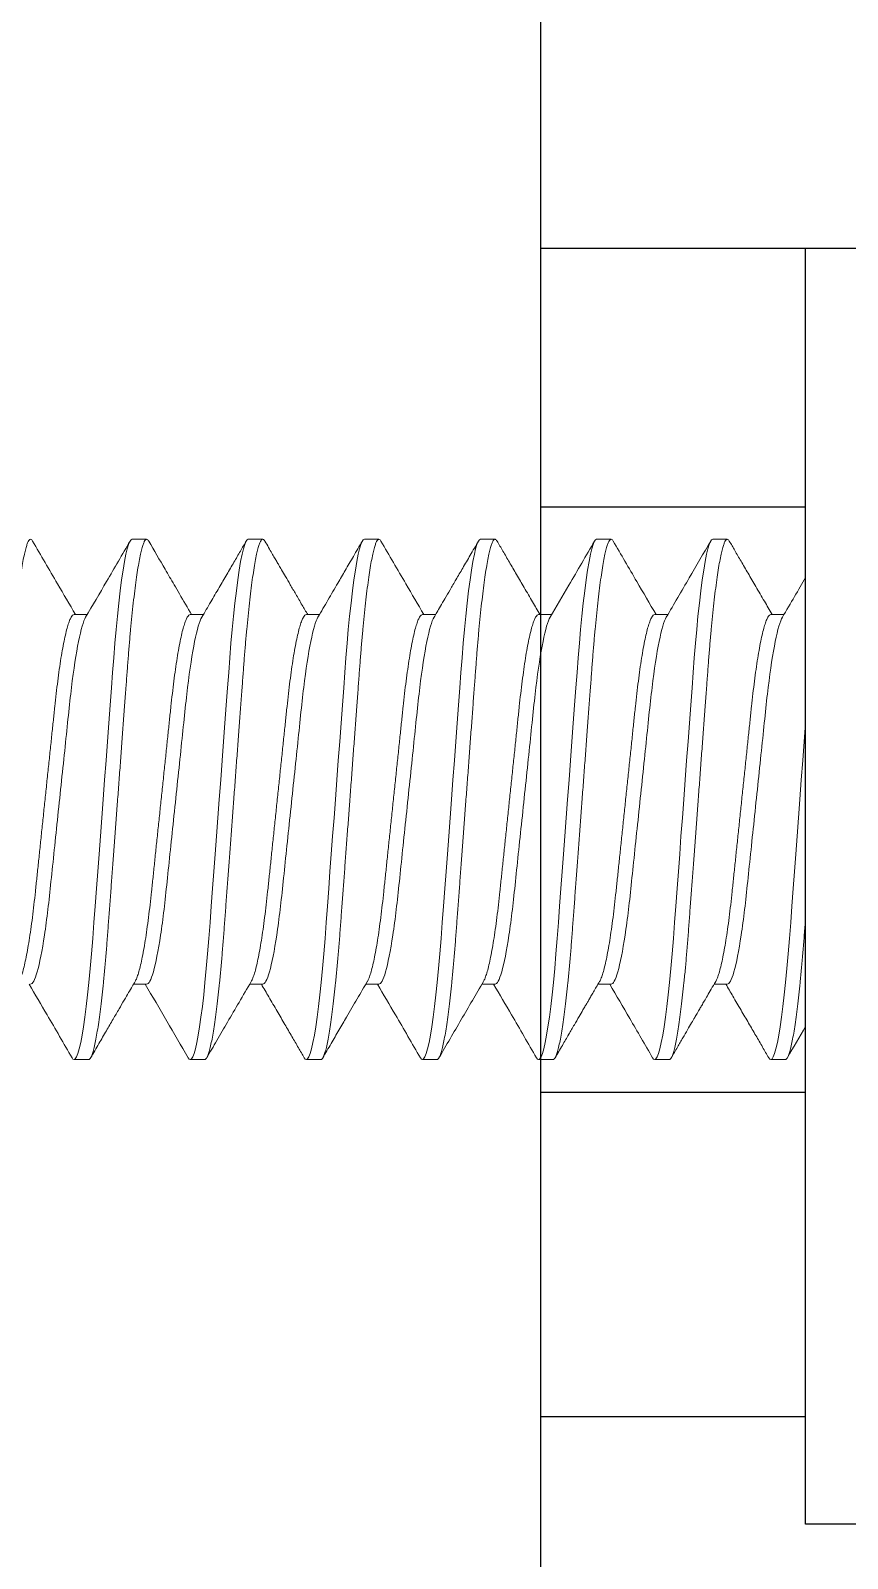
# Model space of a CAD drawing. Header units: inches. Extents: x 1.3 to 19.8, y 1.7 to 13.
# Drawn here: x 14.1117 to 14.2875, y 7.3251 to 7.6539 of the extents above; entities that cross this region are included whole.
import ezdxf

# ---------------------------------------------------------------- set-up
doc = ezdxf.new("R2010")
doc.units = ezdxf.units.IN
doc.header["$MEASUREMENT"] = 0
doc.linetypes.add('SLD-Solid', pattern=[0])
doc.layers.add('Fastener', color=134, linetype='Continuous')
doc.layers.add('Solenoid', color=6, linetype='Continuous')

msp = doc.modelspace()

# ---------------------------------------------------------------- linework, layer by layer
at = {"layer": 'Fastener'}
for p, q in [((14.27854, 7.33247), (14.27854, 7.60709)), ((14.30854, 7.33247), (14.27854, 7.33247))]:
    msp.add_line(p, q, dxfattribs=at)
at = {"layer": 'Fastener', "linetype": 'SLD-Solid', "lineweight": 15}
for p, q in [((14.13354, 7.54447), (14.13666, 7.54447)), ((14.15854, 7.54447), (14.16166, 7.54447)), ((14.18354, 7.54447), (14.18666, 7.54447)), ((14.20854, 7.54447), (14.21166, 7.54447)), ((14.23354, 7.54447), (14.23666, 7.54447)), ((14.25854, 7.54447), (14.26166, 7.54447)), ((14.12104, 7.52823), (14.12386, 7.52823)), ((14.14604, 7.52823), (14.14886, 7.52823)), ((14.17104, 7.52823), (14.17386, 7.52823)), ((14.19604, 7.52823), (14.19886, 7.52823)), ((14.22104, 7.52823), (14.22386, 7.52823)), ((14.24604, 7.52823), (14.24886, 7.52823)), ((14.27104, 7.52823), (14.27386, 7.52823)), ((14.13666, 7.4487), (14.13384, 7.4487)), ((14.16166, 7.4487), (14.15885, 7.4487)), ((14.18666, 7.4487), (14.18385, 7.4487)), ((14.21166, 7.4487), (14.20885, 7.4487)), ((14.23666, 7.4487), (14.23384, 7.4487)), ((14.26166, 7.4487), (14.25884, 7.4487)), ((14.12416, 7.43247), (14.12104, 7.43247)), ((14.14916, 7.43247), (14.14604, 7.43247)), ((14.17416, 7.43247), (14.17104, 7.43247)), ((14.19916, 7.43247), (14.19604, 7.43247)), ((14.22416, 7.43247), (14.22104, 7.43247)), ((14.24916, 7.43247), (14.24604, 7.43247)), ((14.27416, 7.43247), (14.27104, 7.43247))]:
    msp.add_line(p, q, dxfattribs=at)
at = {"layer": 'Fastener', "linetype": 'SLD-Solid', "lineweight": 15, "flags": 128}
for points in [[(14.1206, 7.43288), (14.1208, 7.43259), (14.12104, 7.43247), (14.1213, 7.4326), (14.12157, 7.43303), (14.12186, 7.43376), (14.12215, 7.43479), (14.12246, 7.43612), (14.12277, 7.43775), (14.12306, 7.43955), (14.12336, 7.4416), (14.12365, 7.44388), (14.12394, 7.44637), (14.12422, 7.44905), (14.12451, 7.45207), (14.12479, 7.45524), (14.12506, 7.45854), (14.12532, 7.46194), (14.12558, 7.46551), (14.12586, 7.46926), (14.12613, 7.47293), (14.12642, 7.47671), (14.1267, 7.48058), (14.127, 7.48451), (14.12729, 7.48847), (14.1276, 7.49266), (14.12791, 7.49682), (14.12822, 7.50091), (14.12851, 7.5049), (14.1288, 7.50876), (14.12908, 7.51246), (14.12932, 7.51578), (14.12956, 7.51896), (14.12982, 7.52206), (14.13008, 7.52504), (14.13036, 7.52788), (14.13066, 7.53072), (14.13097, 7.53334), (14.13128, 7.53572), (14.13159, 7.53784), (14.1319, 7.53968), (14.13221, 7.54122), (14.13249, 7.54241), (14.13277, 7.54332), (14.13304, 7.54396), (14.1333, 7.54434), (14.13354, 7.54447), (14.13354, 7.54447)], [(14.1456, 7.43288), (14.1458, 7.43259), (14.14604, 7.43247), (14.1463, 7.4326), (14.14657, 7.43303), (14.14686, 7.43376), (14.14715, 7.43479), (14.14746, 7.43612), (14.14777, 7.43775), (14.14806, 7.43955), (14.14836, 7.4416), (14.14865, 7.44388), (14.14894, 7.44637), (14.14922, 7.44905), (14.14951, 7.45207), (14.14979, 7.45524), (14.15006, 7.45854), (14.15032, 7.46194), (14.15058, 7.46551), (14.15086, 7.46926), (14.15113, 7.47293), (14.15142, 7.47671), (14.1517, 7.48058), (14.152, 7.48451), (14.15229, 7.48847), (14.1526, 7.49266), (14.15291, 7.49682), (14.15322, 7.50091), (14.15351, 7.5049), (14.1538, 7.50876), (14.15408, 7.51246), (14.15432, 7.51578), (14.15456, 7.51896), (14.15482, 7.52206), (14.15508, 7.52504), (14.15536, 7.52788), (14.15566, 7.53072), (14.15597, 7.53334), (14.15628, 7.53572), (14.15659, 7.53784), (14.1569, 7.53968), (14.15721, 7.54122), (14.15749, 7.54241), (14.15777, 7.54332), (14.15804, 7.54396), (14.1583, 7.54434), (14.15854, 7.54447), (14.15854, 7.54447)], [(14.1706, 7.43288), (14.1708, 7.43259), (14.17104, 7.43247), (14.1713, 7.4326), (14.17157, 7.43303), (14.17186, 7.43376), (14.17215, 7.43479), (14.17246, 7.43612), (14.17277, 7.43775), (14.17306, 7.43955), (14.17336, 7.4416), (14.17365, 7.44388), (14.17394, 7.44637), (14.17422, 7.44905), (14.17451, 7.45207), (14.17479, 7.45524), (14.17506, 7.45854), (14.17532, 7.46194), (14.17558, 7.46551), (14.17586, 7.46926), (14.17613, 7.47293), (14.17642, 7.47671), (14.1767, 7.48058), (14.177, 7.48451), (14.17729, 7.48847), (14.1776, 7.49266), (14.17791, 7.49682), (14.17822, 7.50091), (14.17851, 7.5049), (14.1788, 7.50876), (14.17908, 7.51246), (14.17932, 7.51578), (14.17956, 7.51896), (14.17982, 7.52206), (14.18008, 7.52504), (14.18036, 7.52788), (14.18066, 7.53072), (14.18097, 7.53334), (14.18128, 7.53572), (14.18159, 7.53784), (14.1819, 7.53968), (14.18221, 7.54122), (14.18249, 7.54241), (14.18277, 7.54332), (14.18304, 7.54396), (14.1833, 7.54434), (14.18354, 7.54447), (14.18354, 7.54447)], [(14.1956, 7.43288), (14.1958, 7.43259), (14.19604, 7.43247), (14.1963, 7.4326), (14.19657, 7.43303), (14.19686, 7.43376), (14.19715, 7.43479), (14.19746, 7.43612), (14.19777, 7.43775), (14.19806, 7.43955), (14.19836, 7.4416), (14.19865, 7.44388), (14.19894, 7.44637), (14.19922, 7.44905), (14.19951, 7.45207), (14.19979, 7.45524), (14.20006, 7.45854), (14.20032, 7.46194), (14.20058, 7.46551), (14.20086, 7.46926), (14.20113, 7.47293), (14.20142, 7.47671), (14.2017, 7.48058), (14.202, 7.48451), (14.20229, 7.48847), (14.2026, 7.49266), (14.20291, 7.49682), (14.20322, 7.50091), (14.20351, 7.5049), (14.2038, 7.50876), (14.20408, 7.51246), (14.20432, 7.51578), (14.20456, 7.51896), (14.20482, 7.52206), (14.20508, 7.52504), (14.20536, 7.52788), (14.20566, 7.53072), (14.20597, 7.53334), (14.20628, 7.53572), (14.20659, 7.53784), (14.2069, 7.53968), (14.20721, 7.54122), (14.20749, 7.54241), (14.20777, 7.54332), (14.20804, 7.54396), (14.2083, 7.54434), (14.20854, 7.54447), (14.20854, 7.54447)], [(14.2206, 7.43288), (14.2208, 7.43259), (14.22104, 7.43247), (14.2213, 7.4326), (14.22157, 7.43303), (14.22186, 7.43376), (14.22215, 7.43479), (14.22246, 7.43612), (14.22277, 7.43775), (14.22306, 7.43955), (14.22336, 7.4416), (14.22365, 7.44388), (14.22394, 7.44637), (14.22422, 7.44905), (14.22451, 7.45207), (14.22479, 7.45524), (14.22506, 7.45854), (14.22532, 7.46194), (14.22558, 7.46551), (14.22586, 7.46926), (14.22613, 7.47293), (14.22642, 7.47671), (14.2267, 7.48058), (14.227, 7.48451), (14.22729, 7.48847), (14.2276, 7.49266), (14.22791, 7.49682), (14.22822, 7.50091), (14.22851, 7.5049), (14.2288, 7.50876), (14.22908, 7.51246), (14.22932, 7.51578), (14.22956, 7.51896), (14.22982, 7.52206), (14.23008, 7.52504), (14.23036, 7.52788), (14.23066, 7.53072), (14.23097, 7.53334), (14.23128, 7.53572), (14.23159, 7.53784), (14.2319, 7.53968), (14.23221, 7.54122), (14.23249, 7.54241), (14.23277, 7.54332), (14.23304, 7.54396), (14.2333, 7.54434), (14.23354, 7.54447), (14.23354, 7.54447)], [(14.2456, 7.43288), (14.2458, 7.43259), (14.24604, 7.43247), (14.2463, 7.4326), (14.24657, 7.43303), (14.24686, 7.43376), (14.24715, 7.43479), (14.24746, 7.43612), (14.24777, 7.43775), (14.24806, 7.43955), (14.24836, 7.4416), (14.24865, 7.44388), (14.24894, 7.44637), (14.24922, 7.44905), (14.24951, 7.45207), (14.24979, 7.45524), (14.25006, 7.45854), (14.25032, 7.46194), (14.25058, 7.46551), (14.25086, 7.46926), (14.25113, 7.47293), (14.25142, 7.47671), (14.2517, 7.48058), (14.252, 7.48451), (14.25229, 7.48847), (14.2526, 7.49266), (14.25291, 7.49682), (14.25322, 7.50091), (14.25351, 7.5049), (14.2538, 7.50876), (14.25408, 7.51246), (14.25432, 7.51578), (14.25456, 7.51896), (14.25482, 7.52206), (14.25508, 7.52504), (14.25536, 7.52788), (14.25566, 7.53072), (14.25597, 7.53334), (14.25628, 7.53572), (14.25659, 7.53784), (14.2569, 7.53968), (14.25721, 7.54122), (14.25749, 7.54241), (14.25777, 7.54332), (14.25804, 7.54396), (14.2583, 7.54434), (14.25854, 7.54447), (14.25854, 7.54447)], [(14.2706, 7.43288), (14.2708, 7.43259), (14.27104, 7.43247), (14.2713, 7.4326), (14.27157, 7.43303), (14.27186, 7.43376), (14.27215, 7.43479), (14.27246, 7.43612), (14.27277, 7.43775), (14.27306, 7.43955), (14.27336, 7.4416), (14.27365, 7.44388), (14.27394, 7.44637), (14.27422, 7.44905), (14.27451, 7.45207), (14.27479, 7.45524), (14.27506, 7.45854), (14.27532, 7.46194), (14.27558, 7.46551), (14.27586, 7.46926), (14.27613, 7.47293), (14.27642, 7.47671), (14.2767, 7.48058), (14.277, 7.48451), (14.27729, 7.48847), (14.2776, 7.49266), (14.27791, 7.49682), (14.27822, 7.50091), (14.27851, 7.5049), (14.27854, 7.50527)]]:
    msp.add_lwpolyline(points, dxfattribs=at)
at = {"layer": 'Fastener', "linetype": 'SLD-Solid', "lineweight": 15}
for points, knots in [([(14.09916, 7.43247), (14.09925, 7.43249), (14.09942, 7.43255), (14.0997, 7.43299), (14.09998, 7.43371), (14.10028, 7.43474), (14.10058, 7.43607), (14.10089, 7.43767), (14.10119, 7.43951), (14.10148, 7.44156), (14.10177, 7.44384), (14.10206, 7.44633), (14.10235, 7.44906), (14.10264, 7.45202), (14.10292, 7.4552), (14.10319, 7.4585), (14.10344, 7.46193), (14.10371, 7.46551), (14.10398, 7.46919), (14.10426, 7.47293), (14.10454, 7.47671), (14.10483, 7.48058), (14.10512, 7.48451), (14.10542, 7.48854), (14.10573, 7.49266), (14.10604, 7.49682), (14.10634, 7.50091), (14.10664, 7.5049), (14.10692, 7.50876), (14.1072, 7.51239), (14.10745, 7.5158), (14.10769, 7.519), (14.10794, 7.5221), (14.10821, 7.52508), (14.10849, 7.52798), (14.10879, 7.53076), (14.10909, 7.53338), (14.1094, 7.53576), (14.10972, 7.53788), (14.11003, 7.53972), (14.11033, 7.54124), (14.11062, 7.54245), (14.1109, 7.54336), (14.11116, 7.544), (14.11142, 7.54438), (14.11167, 7.5445), (14.11189, 7.54441), (14.11204, 7.54415), (14.1121, 7.54404)], [0, 0, 0, 0, 0.021663, 0.043687, 0.066023, 0.088617, 0.111412, 0.134344, 0.156036, 0.177739, 0.1994, 0.220963, 0.242376, 0.264867, 0.287076, 0.308951, 0.330519, 0.352343, 0.374507, 0.395671, 0.417046, 0.438582, 0.460226, 0.481925, 0.504937, 0.527884, 0.550702, 0.573329, 0.595705, 0.617777, 0.638264, 0.658622, 0.679295, 0.700261, 0.721474, 0.74419, 0.76707, 0.790053, 0.813074, 0.836066, 0.858965, 0.880415, 0.901674, 0.922696, 0.943435, 0.96385, 0.985513, 1, 1, 1, 1]), ([(14.1121, 7.54408), (14.11389, 7.541), (14.11697, 7.53571), (14.12006, 7.53043), (14.12135, 7.52823)], [0, 0, 0, 0, 0.5822999, 1, 1, 1, 1]), ([(14.12353, 7.52766), (14.12503, 7.53024), (14.12823, 7.53571), (14.13142, 7.54118), (14.1331, 7.54408)], [0, 0, 0, 0, 0.470522, 1, 1, 1, 1]), ([(14.12416, 7.43247), (14.12425, 7.43249), (14.12442, 7.43255), (14.1247, 7.43299), (14.12498, 7.43371), (14.12528, 7.43474), (14.12558, 7.43607), (14.12589, 7.43767), (14.12619, 7.43951), (14.12648, 7.44156), (14.12677, 7.44384), (14.12706, 7.44633), (14.12735, 7.44906), (14.12764, 7.45202), (14.12792, 7.4552), (14.12819, 7.4585), (14.12844, 7.46193), (14.12871, 7.46551), (14.12898, 7.46919), (14.12926, 7.47293), (14.12954, 7.47671), (14.12983, 7.48058), (14.13012, 7.48451), (14.13042, 7.48854), (14.13073, 7.49266), (14.13104, 7.49682), (14.13134, 7.50091), (14.13164, 7.5049), (14.13192, 7.50876), (14.1322, 7.51239), (14.13245, 7.5158), (14.13269, 7.519), (14.13294, 7.5221), (14.13321, 7.52508), (14.13349, 7.52798), (14.13379, 7.53076), (14.13409, 7.53338), (14.1344, 7.53576), (14.13472, 7.53788), (14.13503, 7.53972), (14.13533, 7.54124), (14.13562, 7.54245), (14.1359, 7.54336), (14.13616, 7.544), (14.13642, 7.54438), (14.13667, 7.5445), (14.13689, 7.54441), (14.13704, 7.54415), (14.13711, 7.54404)], [0, 0, 0, 0, 0.0216608, 0.0436831, 0.0660175, 0.0886099, 0.1114021, 0.1343326, 0.1560227, 0.1777244, 0.199383, 0.2209443, 0.2423559, 0.2648446, 0.2870516, 0.3089247, 0.3304913, 0.3523128, 0.3744752, 0.3956377, 0.4170109, 0.4385448, 0.4601873, 0.4818844, 0.5048946, 0.5278397, 0.5506555, 0.5732801, 0.5956548, 0.6177248, 0.6382101, 0.6585661, 0.6792378, 0.7002013, 0.7214126, 0.7441266, 0.7670055, 0.7899865, 0.8130048, 0.835995, 0.8588924, 0.8803401, 0.9015979, 0.9226178, 0.9433549, 0.9637682, 0.985429, 1, 1, 1, 1]), ([(14.1371, 7.54408), (14.13828, 7.54205), (14.14011, 7.53891), (14.14231, 7.53513), (14.14421, 7.53187), (14.14547, 7.52972), (14.14635, 7.52823)], [0, 0, 0, 0, 0.3837041, 0.5932796, 0.7162439, 1, 1, 1, 1]), ([(14.14853, 7.52766), (14.14917, 7.52876), (14.15042, 7.53089), (14.15222, 7.53397), (14.15388, 7.53682), (14.15541, 7.53944), (14.1568, 7.54184), (14.15768, 7.54336), (14.1581, 7.54408)], [0, 0, 0, 0, 0.2013768, 0.3889398, 0.5626344, 0.7224076, 0.8682099, 1, 1, 1, 1]), ([(14.14916, 7.43247), (14.14925, 7.43249), (14.14942, 7.43255), (14.1497, 7.43299), (14.14998, 7.43371), (14.15028, 7.43474), (14.15058, 7.43607), (14.15089, 7.43767), (14.15119, 7.43951), (14.15148, 7.44156), (14.15177, 7.44384), (14.15206, 7.44633), (14.15235, 7.44906), (14.15264, 7.45202), (14.15292, 7.4552), (14.15319, 7.4585), (14.15344, 7.46193), (14.15371, 7.46551), (14.15398, 7.46919), (14.15426, 7.47293), (14.15454, 7.47671), (14.15483, 7.48058), (14.15512, 7.48451), (14.15542, 7.48854), (14.15573, 7.49266), (14.15604, 7.49682), (14.15634, 7.50091), (14.15664, 7.5049), (14.15692, 7.50876), (14.1572, 7.51239), (14.15745, 7.5158), (14.15769, 7.519), (14.15794, 7.5221), (14.15821, 7.52508), (14.15849, 7.52798), (14.15879, 7.53076), (14.15909, 7.53338), (14.1594, 7.53576), (14.15972, 7.53788), (14.16003, 7.53972), (14.16033, 7.54124), (14.16062, 7.54245), (14.1609, 7.54336), (14.16116, 7.544), (14.16142, 7.54438), (14.16167, 7.5445), (14.16189, 7.54441), (14.16204, 7.54415), (14.16211, 7.54404)], [0, 0, 0, 0, 0.021662, 0.043685, 0.066021, 0.088614, 0.111408, 0.134339, 0.15603, 0.177733, 0.199393, 0.220955, 0.242368, 0.264858, 0.287066, 0.30894, 0.330508, 0.35233, 0.374494, 0.395657, 0.417032, 0.438566, 0.46021, 0.481908, 0.50492, 0.527866, 0.550683, 0.573308, 0.595684, 0.617755, 0.638242, 0.658599, 0.679271, 0.700236, 0.721448, 0.744163, 0.767043, 0.790025, 0.813045, 0.836036, 0.858935, 0.880383, 0.901642, 0.922663, 0.943401, 0.963816, 0.985478, 1, 1, 1, 1]), ([(14.1621, 7.54408), (14.16238, 7.5436), (14.16289, 7.54273), (14.16359, 7.54152), (14.16417, 7.54052), (14.16467, 7.53966), (14.16517, 7.5388), (14.1658, 7.53773), (14.16661, 7.53633), (14.16763, 7.53458), (14.16882, 7.53254), (14.17008, 7.53039), (14.17094, 7.52892), (14.17135, 7.52823)], [0, 0, 0, 0, 0.089385, 0.165669, 0.228862, 0.278973, 0.328163, 0.390338, 0.482091, 0.592515, 0.721573, 0.869223, 1, 1, 1, 1]), ([(14.17353, 7.52766), (14.17389, 7.52829), (14.17462, 7.52952), (14.17569, 7.53136), (14.17676, 7.5332), (14.178, 7.53532), (14.17947, 7.53784), (14.18123, 7.54086), (14.18246, 7.54297), (14.1831, 7.54408)], [0, 0, 0, 0, 0.113896, 0.226128, 0.336684, 0.448715, 0.613776, 0.797523, 1, 1, 1, 1]), ([(14.17416, 7.43247), (14.17425, 7.43249), (14.17442, 7.43255), (14.1747, 7.43299), (14.17498, 7.43371), (14.17528, 7.43474), (14.17558, 7.43607), (14.17589, 7.43767), (14.17619, 7.43951), (14.17648, 7.44156), (14.17677, 7.44384), (14.17706, 7.44633), (14.17735, 7.44906), (14.17764, 7.45202), (14.17792, 7.4552), (14.17819, 7.4585), (14.17844, 7.46193), (14.17871, 7.46551), (14.17898, 7.46919), (14.17926, 7.47293), (14.17954, 7.47671), (14.17983, 7.48058), (14.18012, 7.48451), (14.18042, 7.48854), (14.18073, 7.49266), (14.18104, 7.49682), (14.18134, 7.50091), (14.18164, 7.5049), (14.18192, 7.50876), (14.1822, 7.51239), (14.18245, 7.5158), (14.18269, 7.519), (14.18294, 7.5221), (14.18321, 7.52508), (14.18349, 7.52798), (14.18379, 7.53076), (14.18409, 7.53338), (14.1844, 7.53576), (14.18472, 7.53788), (14.18503, 7.53972), (14.18533, 7.54124), (14.18562, 7.54245), (14.1859, 7.54336), (14.18616, 7.544), (14.18642, 7.54438), (14.18667, 7.5445), (14.18689, 7.54441), (14.18704, 7.54415), (14.1871, 7.54405)], [0, 0, 0, 0, 0.021663, 0.043688, 0.066026, 0.088621, 0.111416, 0.134349, 0.156042, 0.177746, 0.199408, 0.220972, 0.242386, 0.264877, 0.287087, 0.308963, 0.330532, 0.352356, 0.374521, 0.395687, 0.417062, 0.438599, 0.460244, 0.481944, 0.504957, 0.527905, 0.550723, 0.573351, 0.595728, 0.617801, 0.638289, 0.658647, 0.679322, 0.700288, 0.721502, 0.744218, 0.7671, 0.790084, 0.813105, 0.836098, 0.858998, 0.880449, 0.901709, 0.922732, 0.943471, 0.963887, 0.985551, 1, 1, 1, 1]), ([(14.1871, 7.54408), (14.18889, 7.541), (14.19197, 7.53571), (14.19506, 7.53043), (14.19635, 7.52823)], [0, 0, 0, 0, 0.582232, 1, 1, 1, 1]), ([(14.19853, 7.52766), (14.19873, 7.52801), (14.1992, 7.5288), (14.19997, 7.53013), (14.20092, 7.53175), (14.20203, 7.53366), (14.20331, 7.53585), (14.20476, 7.53834), (14.20638, 7.54111), (14.20751, 7.54306), (14.2081, 7.54408)], [0, 0, 0, 0, 0.06359, 0.144676, 0.24328, 0.359424, 0.493133, 0.644442, 0.813383, 1, 1, 1, 1]), ([(14.19916, 7.43247), (14.19925, 7.43249), (14.19942, 7.43255), (14.1997, 7.43299), (14.19998, 7.43371), (14.20028, 7.43474), (14.20058, 7.43607), (14.20089, 7.43767), (14.20119, 7.43951), (14.20148, 7.44156), (14.20177, 7.44384), (14.20206, 7.44633), (14.20235, 7.44906), (14.20264, 7.45202), (14.20292, 7.4552), (14.20319, 7.4585), (14.20344, 7.46193), (14.20371, 7.46551), (14.20398, 7.46919), (14.20426, 7.47293), (14.20454, 7.47671), (14.20483, 7.48058), (14.20512, 7.48451), (14.20542, 7.48854), (14.20573, 7.49266), (14.20604, 7.49682), (14.20634, 7.50091), (14.20664, 7.5049), (14.20692, 7.50876), (14.2072, 7.51239), (14.20745, 7.5158), (14.20769, 7.519), (14.20794, 7.5221), (14.20821, 7.52508), (14.20849, 7.52798), (14.20879, 7.53076), (14.20909, 7.53338), (14.2094, 7.53576), (14.20972, 7.53788), (14.21003, 7.53972), (14.21033, 7.54124), (14.21062, 7.54245), (14.2109, 7.54336), (14.21116, 7.544), (14.21142, 7.54438), (14.21167, 7.5445), (14.21189, 7.54441), (14.21204, 7.54415), (14.2121, 7.54405)], [0, 0, 0, 0, 0.021665, 0.043691, 0.06603, 0.088627, 0.111423, 0.134358, 0.156052, 0.177758, 0.199421, 0.220986, 0.242402, 0.264895, 0.287106, 0.308983, 0.330554, 0.35238, 0.374546, 0.395713, 0.41709, 0.438628, 0.460275, 0.481976, 0.504991, 0.52794, 0.55076, 0.573389, 0.595768, 0.617842, 0.638331, 0.658691, 0.679367, 0.700335, 0.72155, 0.744268, 0.767151, 0.790137, 0.813159, 0.836154, 0.859056, 0.880508, 0.901769, 0.922793, 0.943534, 0.963952, 0.985616, 1, 1, 1, 1]), ([(14.2121, 7.54408), (14.21252, 7.54336), (14.21341, 7.54184), (14.2148, 7.53944), (14.21633, 7.53682), (14.21799, 7.53397), (14.21968, 7.53108), (14.22081, 7.52914), (14.22135, 7.52823)], [0, 0, 0, 0, 0.1366309, 0.2877085, 0.4531892, 0.6330276, 0.827174, 1, 1, 1, 1]), ([(14.22353, 7.52766), (14.22488, 7.52997), (14.22808, 7.53544), (14.23126, 7.54091), (14.2331, 7.54408)], [0, 0, 0, 0, 0.422079, 1, 1, 1, 1]), ([(14.22416, 7.43247), (14.22425, 7.43249), (14.22442, 7.43255), (14.2247, 7.43299), (14.22498, 7.43371), (14.22528, 7.43474), (14.22558, 7.43607), (14.22589, 7.43767), (14.22619, 7.43951), (14.22648, 7.44156), (14.22677, 7.44384), (14.22706, 7.44633), (14.22735, 7.44906), (14.22764, 7.45202), (14.22792, 7.4552), (14.22819, 7.4585), (14.22844, 7.46193), (14.22871, 7.46551), (14.22898, 7.46919), (14.22926, 7.47293), (14.22954, 7.47671), (14.22983, 7.48058), (14.23012, 7.48451), (14.23042, 7.48854), (14.23073, 7.49266), (14.23104, 7.49682), (14.23134, 7.50091), (14.23164, 7.5049), (14.23192, 7.50876), (14.2322, 7.51239), (14.23245, 7.5158), (14.23269, 7.519), (14.23294, 7.5221), (14.23321, 7.52508), (14.23349, 7.52798), (14.23379, 7.53076), (14.23409, 7.53338), (14.2344, 7.53576), (14.23472, 7.53788), (14.23503, 7.53972), (14.23533, 7.54124), (14.23562, 7.54245), (14.2359, 7.54336), (14.23616, 7.544), (14.23642, 7.54438), (14.23667, 7.5445), (14.23689, 7.54441), (14.23704, 7.54415), (14.2371, 7.54405)], [0, 0, 0, 0, 0.021664, 0.043689, 0.066026, 0.088621, 0.111416, 0.13435, 0.156042, 0.177747, 0.199408, 0.220972, 0.242386, 0.264878, 0.287088, 0.308963, 0.330533, 0.352357, 0.374522, 0.395687, 0.417063, 0.4386, 0.460245, 0.481945, 0.504958, 0.527906, 0.550725, 0.573352, 0.59573, 0.617802, 0.63829, 0.658649, 0.679323, 0.700289, 0.721503, 0.74422, 0.767102, 0.790086, 0.813107, 0.8361, 0.859, 0.880451, 0.901711, 0.922734, 0.943473, 0.963889, 0.985553, 1, 1, 1, 1]), ([(14.2371, 7.54408), (14.23879, 7.54117), (14.24187, 7.53588), (14.24496, 7.5306), (14.24635, 7.52823)], [0, 0, 0, 0, 0.549896, 1, 1, 1, 1]), ([(14.24853, 7.52766), (14.25018, 7.53049), (14.25338, 7.53595), (14.25656, 7.54143), (14.2581, 7.54408)], [0, 0, 0, 0, 0.515851, 1, 1, 1, 1]), ([(14.24916, 7.43247), (14.24925, 7.43249), (14.24942, 7.43255), (14.2497, 7.43299), (14.24998, 7.43371), (14.25028, 7.43474), (14.25058, 7.43607), (14.25089, 7.43767), (14.25119, 7.43951), (14.25148, 7.44156), (14.25177, 7.44384), (14.25206, 7.44633), (14.25235, 7.44906), (14.25264, 7.45202), (14.25292, 7.4552), (14.25319, 7.4585), (14.25344, 7.46193), (14.25371, 7.46551), (14.25398, 7.46919), (14.25426, 7.47293), (14.25454, 7.47671), (14.25483, 7.48058), (14.25512, 7.48451), (14.25542, 7.48854), (14.25573, 7.49266), (14.25604, 7.49682), (14.25634, 7.50091), (14.25664, 7.5049), (14.25692, 7.50876), (14.2572, 7.51239), (14.25745, 7.5158), (14.25769, 7.519), (14.25794, 7.5221), (14.25821, 7.52508), (14.25849, 7.52798), (14.25879, 7.53076), (14.25909, 7.53338), (14.2594, 7.53576), (14.25972, 7.53788), (14.26003, 7.53972), (14.26033, 7.54124), (14.26062, 7.54245), (14.2609, 7.54336), (14.26116, 7.544), (14.26142, 7.54438), (14.26167, 7.5445), (14.26189, 7.54441), (14.26204, 7.54415), (14.2621, 7.54404)], [0, 0, 0, 0, 0.021662, 0.043686, 0.066022, 0.088616, 0.11141, 0.134342, 0.156034, 0.177737, 0.199398, 0.220961, 0.242374, 0.264864, 0.287073, 0.308947, 0.330516, 0.352339, 0.374503, 0.395667, 0.417042, 0.438577, 0.460221, 0.48192, 0.504932, 0.527878, 0.550696, 0.573322, 0.595699, 0.61777, 0.638257, 0.658614, 0.679288, 0.700253, 0.721466, 0.744181, 0.767062, 0.790044, 0.813064, 0.836056, 0.858955, 0.880405, 0.901664, 0.922686, 0.943424, 0.963839, 0.985501, 1, 1, 1, 1]), ([(14.2621, 7.54408), (14.2625, 7.5434), (14.26333, 7.54196), (14.26468, 7.53965), (14.26619, 7.53706), (14.26787, 7.53418), (14.2696, 7.5312), (14.27078, 7.52919), (14.27135, 7.52823)], [0, 0, 0, 0, 0.127459, 0.273038, 0.43669, 0.618357, 0.817973, 1, 1, 1, 1]), ([(14.27353, 7.52767), (14.27441, 7.52916), (14.27608, 7.53202), (14.27775, 7.53488), (14.27854, 7.53624)], [0, 0, 0, 0, 0.2735344, 0.5226997, 0.5226997, 0.5226997, 0.5226997]), ([(14.10917, 7.44927), (14.10918, 7.44928), (14.10929, 7.44943), (14.10954, 7.45001), (14.1099, 7.45104), (14.11026, 7.4524), (14.11063, 7.45404), (14.111, 7.45594), (14.11137, 7.45808), (14.11172, 7.46045), (14.11207, 7.46302), (14.1124, 7.46576), (14.11271, 7.46863), (14.11303, 7.47165), (14.11336, 7.47481), (14.1137, 7.4781), (14.11406, 7.48149), (14.11442, 7.48496), (14.11479, 7.48849), (14.11516, 7.49204), (14.11553, 7.49557), (14.1159, 7.49901), (14.11624, 7.50233), (14.11657, 7.50548), (14.11688, 7.50846), (14.11719, 7.51127), (14.11752, 7.51396), (14.11786, 7.51651), (14.11822, 7.5189), (14.11859, 7.52107), (14.11897, 7.52299), (14.11934, 7.52463), (14.11971, 7.52596), (14.12006, 7.52699), (14.12041, 7.52771), (14.12073, 7.52815), (14.12094, 7.5282), (14.12104, 7.52823)], [0, 0, 0, 0, 0.00103, 0.03059, 0.060507, 0.090663, 0.120398, 0.15013, 0.179739, 0.209112, 0.238663, 0.267747, 0.29627, 0.32482, 0.353929, 0.382968, 0.41235, 0.441965, 0.471698, 0.501971, 0.532119, 0.562021, 0.591562, 0.620634, 0.648639, 0.676678, 0.705258, 0.734284, 0.764194, 0.794346, 0.82462, 0.854891, 0.885035, 0.914399, 0.943414, 0.971978, 1, 1, 1, 1]), ([(14.11166, 7.4487), (14.11209, 7.4487), (14.11258, 7.44956), (14.11362, 7.45316), (14.11416, 7.4559), (14.11492, 7.46096), (14.11517, 7.4628), (14.11563, 7.46668), (14.11584, 7.46868), (14.11651, 7.47509), (14.11702, 7.47995), (14.11807, 7.48996), (14.11861, 7.49508), (14.1196, 7.50453), (14.12001, 7.50874), (14.12094, 7.51643), (14.12147, 7.51987), (14.12252, 7.52509), (14.12305, 7.52685), (14.12353, 7.52766)], [0, 0, 0, 0, 0.125, 0.125, 0.25, 0.25, 0.3125, 0.3125, 0.375, 0.375, 0.5, 0.5, 0.625, 0.625, 0.75, 0.75, 0.875, 0.875, 1, 1, 1, 1]), ([(14.13417, 7.44927), (14.13418, 7.44928), (14.13429, 7.44943), (14.13454, 7.45001), (14.1349, 7.45104), (14.13526, 7.4524), (14.13563, 7.45404), (14.136, 7.45594), (14.13637, 7.45808), (14.13672, 7.46045), (14.13707, 7.46302), (14.1374, 7.46576), (14.13771, 7.46863), (14.13803, 7.47165), (14.13836, 7.47481), (14.1387, 7.4781), (14.13906, 7.48149), (14.13942, 7.48496), (14.13979, 7.48849), (14.14016, 7.49204), (14.14053, 7.49557), (14.1409, 7.49901), (14.14124, 7.50233), (14.14157, 7.50548), (14.14188, 7.50846), (14.14219, 7.51127), (14.14252, 7.51396), (14.14286, 7.51651), (14.14322, 7.5189), (14.14359, 7.52107), (14.14397, 7.52299), (14.14434, 7.52463), (14.14471, 7.52596), (14.14506, 7.52699), (14.14541, 7.52771), (14.14573, 7.52815), (14.14594, 7.5282), (14.14604, 7.52823)], [0, 0, 0, 0, 0.001034, 0.030594, 0.06051, 0.090667, 0.120402, 0.150133, 0.179742, 0.209115, 0.238666, 0.26775, 0.296272, 0.324823, 0.353932, 0.382971, 0.412352, 0.441967, 0.4717, 0.501973, 0.532121, 0.562023, 0.591563, 0.620635, 0.64864, 0.67668, 0.705259, 0.734285, 0.764195, 0.794347, 0.824621, 0.854892, 0.885035, 0.914399, 0.943414, 0.971978, 1, 1, 1, 1]), ([(14.13666, 7.4487), (14.13709, 7.4487), (14.13758, 7.44956), (14.13862, 7.45316), (14.13916, 7.4559), (14.13992, 7.46096), (14.14017, 7.4628), (14.14063, 7.46668), (14.14084, 7.46867), (14.14151, 7.47509), (14.14202, 7.47995), (14.14307, 7.48996), (14.14361, 7.49508), (14.1446, 7.50453), (14.14501, 7.50874), (14.14594, 7.51643), (14.14647, 7.51987), (14.14752, 7.52508), (14.14805, 7.52685), (14.14853, 7.52766)], [0, 0, 0, 0, 0.125, 0.125, 0.25, 0.25, 0.3125, 0.3125, 0.375, 0.375, 0.5, 0.5, 0.625, 0.625, 0.75, 0.75, 0.875, 0.875, 1, 1, 1, 1]), ([(14.15917, 7.44927), (14.15918, 7.44927), (14.15929, 7.44943), (14.15954, 7.45001), (14.1599, 7.45104), (14.16026, 7.4524), (14.16063, 7.45404), (14.161, 7.45594), (14.16137, 7.45808), (14.16172, 7.46045), (14.16207, 7.46302), (14.1624, 7.46576), (14.16271, 7.46863), (14.16303, 7.47165), (14.16336, 7.47481), (14.1637, 7.4781), (14.16406, 7.48149), (14.16442, 7.48496), (14.16479, 7.48849), (14.16516, 7.49204), (14.16553, 7.49557), (14.1659, 7.49901), (14.16624, 7.50233), (14.16657, 7.50548), (14.16688, 7.50846), (14.16719, 7.51127), (14.16752, 7.51396), (14.16786, 7.51651), (14.16822, 7.5189), (14.16859, 7.52107), (14.16897, 7.52299), (14.16934, 7.52463), (14.16971, 7.52596), (14.17006, 7.52699), (14.17041, 7.52771), (14.17073, 7.52815), (14.17094, 7.5282), (14.17104, 7.52823)], [0, 0, 0, 0, 0.001101, 0.030659, 0.060573, 0.090728, 0.120461, 0.15019, 0.179798, 0.209169, 0.238717, 0.267799, 0.29632, 0.324869, 0.353975, 0.383012, 0.412392, 0.442005, 0.471736, 0.502007, 0.532152, 0.562052, 0.591591, 0.620661, 0.648664, 0.676701, 0.705279, 0.734303, 0.764211, 0.794361, 0.824633, 0.854902, 0.885043, 0.914405, 0.943418, 0.97198, 1, 1, 1, 1]), ([(14.16166, 7.4487), (14.16209, 7.4487), (14.16258, 7.44956), (14.16362, 7.45316), (14.16416, 7.4559), (14.16492, 7.46096), (14.16517, 7.4628), (14.16563, 7.46668), (14.16584, 7.46867), (14.16651, 7.47509), (14.16702, 7.47995), (14.16807, 7.48996), (14.16861, 7.49508), (14.1696, 7.50453), (14.17001, 7.50874), (14.17094, 7.51643), (14.17147, 7.51987), (14.17252, 7.52508), (14.17305, 7.52685), (14.17353, 7.52766)], [0, 0, 0, 0, 0.125, 0.125, 0.25, 0.25, 0.3125, 0.3125, 0.375, 0.375, 0.5, 0.5, 0.625, 0.625, 0.75, 0.75, 0.875, 0.875, 1, 1, 1, 1]), ([(14.18417, 7.44927), (14.18418, 7.44927), (14.18429, 7.44943), (14.18454, 7.45001), (14.1849, 7.45104), (14.18526, 7.4524), (14.18563, 7.45404), (14.186, 7.45594), (14.18637, 7.45808), (14.18672, 7.46045), (14.18707, 7.46302), (14.1874, 7.46576), (14.18771, 7.46863), (14.18803, 7.47165), (14.18836, 7.47481), (14.1887, 7.4781), (14.18906, 7.48149), (14.18942, 7.48496), (14.18979, 7.48849), (14.19016, 7.49204), (14.19053, 7.49557), (14.1909, 7.49901), (14.19124, 7.50233), (14.19157, 7.50548), (14.19188, 7.50846), (14.19219, 7.51127), (14.19252, 7.51396), (14.19286, 7.51651), (14.19322, 7.5189), (14.19359, 7.52107), (14.19397, 7.52299), (14.19434, 7.52463), (14.19471, 7.52596), (14.19506, 7.52699), (14.19541, 7.52771), (14.19573, 7.52815), (14.19594, 7.5282), (14.19604, 7.52823)], [0, 0, 0, 0, 0.0013524, 0.0309032, 0.0608099, 0.090957, 0.1206823, 0.150404, 0.1800041, 0.2093676, 0.2389086, 0.2679837, 0.2964969, 0.3250385, 0.3541381, 0.3831676, 0.41254, 0.4421455, 0.471869, 0.5021319, 0.5322702, 0.5621626, 0.5916936, 0.6207565, 0.6487522, 0.6767829, 0.7053528, 0.7343703, 0.7642699, 0.7944126, 0.8246769, 0.8549383, 0.8850722, 0.9144268, 0.9434322, 0.971987, 1, 1, 1, 1]), ([(14.18666, 7.4487), (14.18709, 7.4487), (14.18758, 7.44956), (14.18862, 7.45316), (14.18916, 7.4559), (14.18992, 7.46096), (14.19017, 7.4628), (14.19063, 7.46668), (14.19084, 7.46867), (14.19151, 7.47509), (14.19202, 7.47995), (14.19307, 7.48996), (14.19361, 7.49508), (14.1946, 7.50453), (14.19501, 7.50874), (14.19594, 7.51643), (14.19647, 7.51987), (14.19752, 7.52508), (14.19805, 7.52685), (14.19853, 7.52766)], [0, 0, 0, 0, 0.125, 0.125, 0.25, 0.25, 0.3125, 0.3125, 0.375, 0.375, 0.5, 0.5, 0.625, 0.625, 0.75, 0.75, 0.875, 0.875, 1, 1, 1, 1]), ([(14.20917, 7.44927), (14.20918, 7.44928), (14.20929, 7.44943), (14.20954, 7.45001), (14.2099, 7.45104), (14.21026, 7.4524), (14.21063, 7.45404), (14.211, 7.45594), (14.21137, 7.45808), (14.21172, 7.46045), (14.21207, 7.46302), (14.2124, 7.46576), (14.21271, 7.46863), (14.21303, 7.47165), (14.21336, 7.47481), (14.2137, 7.4781), (14.21406, 7.48149), (14.21442, 7.48496), (14.21479, 7.48849), (14.21516, 7.49204), (14.21553, 7.49557), (14.2159, 7.49901), (14.21624, 7.50233), (14.21657, 7.50548), (14.21688, 7.50846), (14.21719, 7.51127), (14.21752, 7.51396), (14.21786, 7.51651), (14.21822, 7.5189), (14.21859, 7.52107), (14.21897, 7.52299), (14.21934, 7.52463), (14.21971, 7.52596), (14.22006, 7.52699), (14.22041, 7.52771), (14.22073, 7.52815), (14.22094, 7.5282), (14.22104, 7.52823)], [0, 0, 0, 0, 0.001056, 0.030616, 0.060531, 0.090687, 0.120421, 0.150152, 0.179761, 0.209133, 0.238683, 0.267767, 0.296288, 0.324838, 0.353947, 0.382985, 0.412366, 0.44198, 0.471712, 0.501984, 0.532132, 0.562033, 0.591573, 0.620644, 0.648648, 0.676687, 0.705265, 0.734291, 0.7642, 0.794352, 0.824625, 0.854895, 0.885038, 0.914401, 0.943415, 0.971979, 1, 1, 1, 1]), ([(14.21166, 7.4487), (14.21209, 7.4487), (14.21258, 7.44956), (14.21362, 7.45316), (14.21416, 7.4559), (14.21492, 7.46096), (14.21517, 7.4628), (14.21563, 7.46668), (14.21584, 7.46868), (14.21651, 7.47509), (14.21702, 7.47995), (14.21807, 7.48996), (14.21861, 7.49508), (14.2196, 7.50453), (14.22001, 7.50874), (14.22094, 7.51643), (14.22147, 7.51987), (14.22252, 7.52509), (14.22305, 7.52685), (14.22353, 7.52766)], [0, 0, 0, 0, 0.125, 0.125, 0.25, 0.25, 0.3125, 0.3125, 0.375, 0.375, 0.5, 0.5, 0.625, 0.625, 0.75, 0.75, 0.875, 0.875, 1, 1, 1, 1]), ([(14.23417, 7.44927), (14.23418, 7.44928), (14.23429, 7.44943), (14.23454, 7.45001), (14.2349, 7.45104), (14.23526, 7.4524), (14.23563, 7.45404), (14.236, 7.45594), (14.23637, 7.45808), (14.23672, 7.46045), (14.23707, 7.46302), (14.2374, 7.46576), (14.23771, 7.46863), (14.23803, 7.47165), (14.23836, 7.47481), (14.2387, 7.4781), (14.23906, 7.48149), (14.23942, 7.48496), (14.23979, 7.48849), (14.24016, 7.49204), (14.24053, 7.49557), (14.2409, 7.49901), (14.24124, 7.50233), (14.24157, 7.50548), (14.24188, 7.50846), (14.24219, 7.51127), (14.24252, 7.51396), (14.24286, 7.51651), (14.24322, 7.5189), (14.24359, 7.52107), (14.24397, 7.52299), (14.24434, 7.52463), (14.24471, 7.52596), (14.24506, 7.52699), (14.24541, 7.52771), (14.24573, 7.52815), (14.24594, 7.5282), (14.24604, 7.52823)], [0, 0, 0, 0, 0.0010211, 0.0305816, 0.0604983, 0.0906554, 0.1203905, 0.1501221, 0.179732, 0.2091053, 0.238656, 0.2677408, 0.2962634, 0.3248145, 0.3539238, 0.3829629, 0.412345, 0.4419604, 0.4716938, 0.5019667, 0.532115, 0.5620173, 0.5915582, 0.6206306, 0.6486357, 0.6766756, 0.705255, 0.7342821, 0.7641916, 0.7943444, 0.8246187, 0.8548902, 0.885034, 0.9143984, 0.9434134, 0.9719777, 1, 1, 1, 1]), ([(14.23666, 7.4487), (14.23709, 7.4487), (14.23758, 7.44956), (14.23862, 7.45316), (14.23916, 7.4559), (14.23992, 7.46096), (14.24017, 7.4628), (14.24063, 7.46668), (14.24084, 7.46868), (14.24151, 7.47509), (14.24202, 7.47995), (14.24307, 7.48996), (14.24361, 7.49509), (14.2446, 7.50453), (14.24501, 7.50874), (14.24594, 7.51643), (14.24647, 7.51987), (14.24752, 7.52509), (14.24805, 7.52685), (14.24853, 7.52766)], [0, 0, 0, 0, 0.125, 0.125, 0.25, 0.25, 0.3125, 0.3125, 0.375, 0.375, 0.5, 0.5, 0.625, 0.625, 0.75, 0.75, 0.875, 0.875, 1, 1, 1, 1]), ([(14.25917, 7.44927), (14.25918, 7.44927), (14.25929, 7.44943), (14.25954, 7.45001), (14.2599, 7.45104), (14.26026, 7.4524), (14.26063, 7.45404), (14.261, 7.45594), (14.26137, 7.45808), (14.26172, 7.46045), (14.26207, 7.46302), (14.2624, 7.46576), (14.26271, 7.46863), (14.26303, 7.47165), (14.26336, 7.47481), (14.2637, 7.4781), (14.26406, 7.48149), (14.26442, 7.48496), (14.26479, 7.48849), (14.26516, 7.49204), (14.26553, 7.49557), (14.2659, 7.49901), (14.26624, 7.50233), (14.26657, 7.50548), (14.26688, 7.50846), (14.26719, 7.51127), (14.26752, 7.51396), (14.26786, 7.51651), (14.26822, 7.5189), (14.26859, 7.52107), (14.26897, 7.52299), (14.26934, 7.52463), (14.26971, 7.52596), (14.27006, 7.52699), (14.27041, 7.52771), (14.27073, 7.52815), (14.27094, 7.5282), (14.27104, 7.52823)], [0, 0, 0, 0, 0.0011037, 0.0306617, 0.060576, 0.0907305, 0.1204632, 0.1501923, 0.1797998, 0.2091707, 0.2387189, 0.2678013, 0.2963216, 0.3248703, 0.3539772, 0.3830139, 0.4123936, 0.4420065, 0.4717374, 0.5020078, 0.5321537, 0.5620535, 0.5915919, 0.620662, 0.6486647, 0.6767023, 0.7052794, 0.7343041, 0.7642111, 0.7943614, 0.8246333, 0.8549021, 0.8850435, 0.9144055, 0.9434181, 0.9719801, 1, 1, 1, 1]), ([(14.26166, 7.4487), (14.26209, 7.4487), (14.26258, 7.44956), (14.26362, 7.45316), (14.26416, 7.4559), (14.26492, 7.46096), (14.26517, 7.4628), (14.26563, 7.46668), (14.26584, 7.46868), (14.26651, 7.47509), (14.26702, 7.47995), (14.26807, 7.48996), (14.26861, 7.49509), (14.2696, 7.50454), (14.27001, 7.50874), (14.27094, 7.51643), (14.27147, 7.51987), (14.27252, 7.52509), (14.27305, 7.52685), (14.27353, 7.52767)], [0, 0, 0, 0, 0.125, 0.125, 0.25, 0.25, 0.3125, 0.3125, 0.375, 0.375, 0.5, 0.5, 0.625, 0.625, 0.75, 0.75, 0.875, 0.875, 1, 1, 1, 1]), ([(14.27416, 7.43247), (14.27425, 7.43249), (14.27442, 7.43255), (14.2747, 7.43299), (14.27498, 7.43371), (14.27528, 7.43474), (14.27558, 7.43607), (14.27589, 7.43767), (14.27619, 7.43951), (14.27648, 7.44156), (14.27677, 7.44384), (14.27706, 7.44633), (14.27735, 7.44906), (14.27764, 7.45202), (14.27792, 7.4552), (14.27819, 7.4585), (14.27839, 7.46121), (14.27851, 7.46282), (14.27854, 7.46327)], [0, 0, 0, 0, 0.021662, 0.0436855, 0.0660212, 0.0886149, 0.1114084, 0.1343402, 0.1560315, 0.1777344, 0.1993942, 0.2209568, 0.2423695, 0.2648595, 0.2870678, 0.3089421, 0.33051, 0.3387077, 0.3387077, 0.3387077, 0.3387077]), ([(14.1206, 7.43285), (14.11881, 7.43593), (14.11574, 7.44122), (14.11265, 7.4465), (14.11136, 7.4487)], [0, 0, 0, 0, 0.582218, 1, 1, 1, 1]), ([(14.13417, 7.44927), (14.13397, 7.44892), (14.13351, 7.44813), (14.13273, 7.4468), (14.13178, 7.44518), (14.13067, 7.44327), (14.12939, 7.44108), (14.12794, 7.43859), (14.12633, 7.43582), (14.1252, 7.43387), (14.1246, 7.43285)], [0, 0, 0, 0, 0.06359, 0.144676, 0.243279, 0.359422, 0.493133, 0.644441, 0.813382, 1, 1, 1, 1]), ([(14.1456, 7.43285), (14.14407, 7.43548), (14.141, 7.44077), (14.13791, 7.44605), (14.13636, 7.4487)], [0, 0, 0, 0, 0.497806, 1, 1, 1, 1]), ([(14.15917, 7.44927), (14.1583, 7.44777), (14.1566, 7.44487), (14.15413, 7.44063), (14.15182, 7.43666), (14.15032, 7.43409), (14.1496, 7.43285)], [0, 0, 0, 0, 0.273535, 0.531456, 0.773647, 1, 1, 1, 1]), ([(14.1706, 7.43285), (14.17018, 7.43357), (14.1693, 7.43509), (14.1679, 7.43749), (14.16638, 7.44011), (14.16471, 7.44296), (14.16303, 7.44585), (14.16189, 7.44779), (14.16136, 7.4487)], [0, 0, 0, 0, 0.136601, 0.287661, 0.453138, 0.632983, 0.827147, 1, 1, 1, 1]), ([(14.18417, 7.44926), (14.18345, 7.44803), (14.18196, 7.44548), (14.17992, 7.442), (14.17804, 7.43877), (14.17634, 7.43585), (14.17519, 7.43387), (14.1746, 7.43285)], [0, 0, 0, 0, 0.225404, 0.466834, 0.636951, 0.814603, 1, 1, 1, 1]), ([(14.1956, 7.43285), (14.19381, 7.43593), (14.19074, 7.44122), (14.18765, 7.4465), (14.18636, 7.4487)], [0, 0, 0, 0, 0.582331, 1, 1, 1, 1]), ([(14.20917, 7.44927), (14.20838, 7.4479), (14.20678, 7.44517), (14.20439, 7.44107), (14.20199, 7.43696), (14.2004, 7.43422), (14.1996, 7.43285)], [0, 0, 0, 0, 0.2495101, 0.4993295, 0.7494846, 1, 1, 1, 1]), ([(14.2206, 7.43285), (14.21881, 7.43593), (14.21574, 7.44122), (14.21265, 7.4465), (14.21136, 7.4487)], [0, 0, 0, 0, 0.58233, 1, 1, 1, 1]), ([(14.23417, 7.44927), (14.23394, 7.44887), (14.2335, 7.44812), (14.23289, 7.44707), (14.23235, 7.44615), (14.2319, 7.44537), (14.23149, 7.44467), (14.23106, 7.44395), (14.23049, 7.44296), (14.2297, 7.44161), (14.22868, 7.43986), (14.22748, 7.4378), (14.2261, 7.43543), (14.22512, 7.43375), (14.2246, 7.43285)], [0, 0, 0, 0, 0.0726126, 0.1368827, 0.1927979, 0.2403477, 0.2796129, 0.3211904, 0.3723655, 0.4601493, 0.5667815, 0.6922831, 0.8366798, 1, 1, 1, 1]), ([(14.2456, 7.43285), (14.24396, 7.43567), (14.24089, 7.44096), (14.2378, 7.44624), (14.23636, 7.4487)], [0, 0, 0, 0, 0.533694, 1, 1, 1, 1]), ([(14.25917, 7.44926), (14.25885, 7.44871), (14.25825, 7.44769), (14.25743, 7.44629), (14.25675, 7.44512), (14.25621, 7.44419), (14.2558, 7.4435), (14.25547, 7.44293), (14.25511, 7.4423), (14.2546, 7.44144), (14.25392, 7.44027), (14.25307, 7.43881), (14.25206, 7.43708), (14.25089, 7.43506), (14.25005, 7.43362), (14.2496, 7.43286)], [0, 0, 0, 0, 0.10074, 0.186625, 0.257628, 0.313728, 0.356495, 0.384119, 0.41754, 0.471645, 0.542917, 0.63137, 0.737019, 0.859887, 1, 1, 1, 1]), ([(14.2706, 7.43285), (14.27015, 7.43362), (14.26923, 7.43522), (14.26778, 7.4377), (14.26624, 7.44035), (14.26459, 7.44317), (14.26296, 7.44597), (14.26187, 7.44784), (14.26136, 7.4487)], [0, 0, 0, 0, 0.145434, 0.301781, 0.469006, 0.647064, 0.835911, 1, 1, 1, 1])]:
    msp.add_open_spline(points, degree=3, knots=knots, dxfattribs=at)
msp.add_open_spline([(14.27854, 7.43962), (14.27723, 7.43736), (14.27592, 7.43511), (14.2746, 7.43285)], degree=3, dxfattribs=at)
at = {"layer": 'Solenoid'}
for p, q in [((14.22154, 7.25717), (14.22154, 8.50717)), ((14.22154, 7.60709), (14.89154, 7.60709)), ((14.27854, 7.35567), (14.27854, 7.60709)), ((14.22154, 7.55147), (14.27854, 7.55147)), ((14.27854, 7.42547), (14.27854, 7.55147)), ((14.22154, 7.42547), (14.27854, 7.42547)), ((14.22154, 7.35567), (14.27854, 7.35567))]:
    msp.add_line(p, q, dxfattribs=at)

doc.saveas('drawing.dxf')
